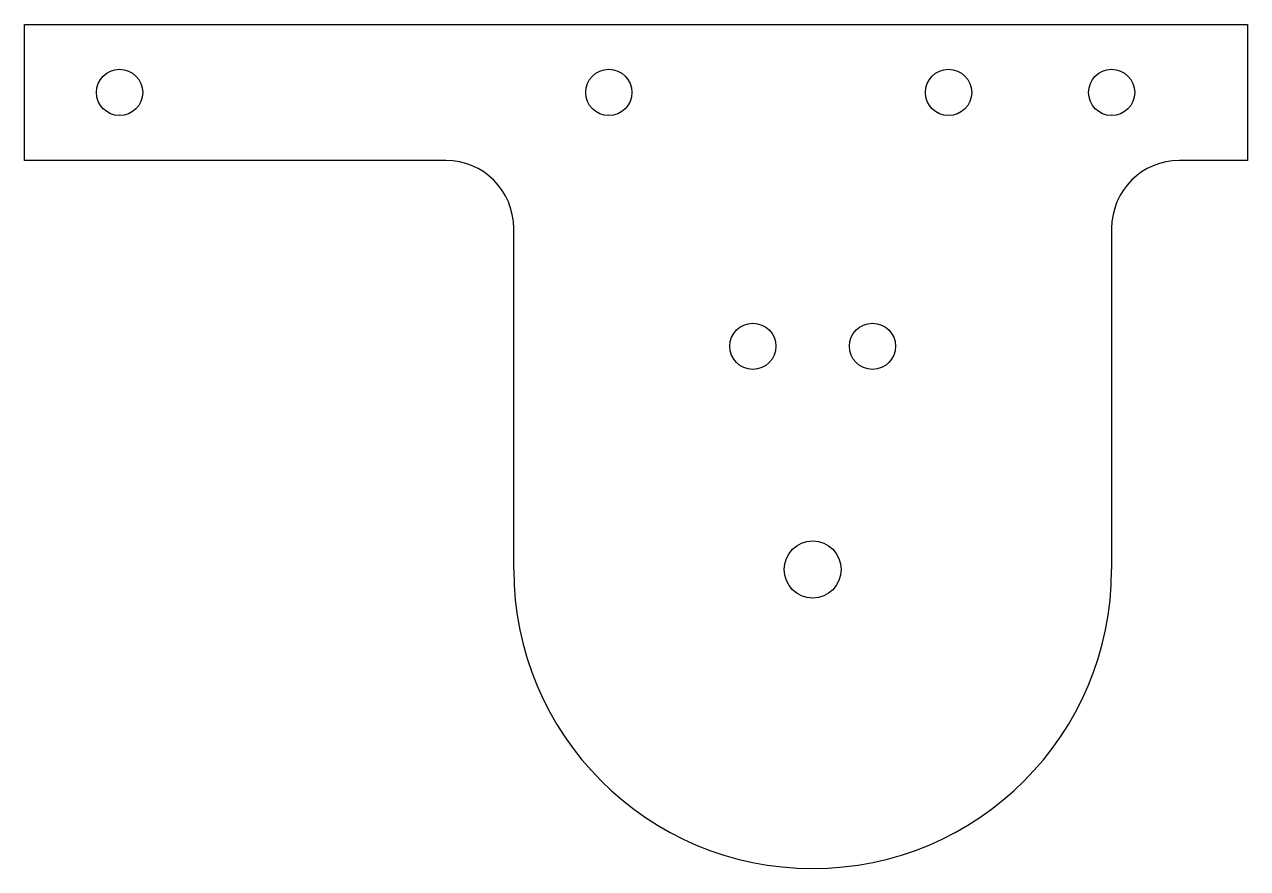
# Model space of a CAD drawing. Header units: millimetres. Extents: x -10 to 80, y -37 to 25.1.
import ezdxf

# ---------------------------------------------------------------- set-up
doc = ezdxf.new("R2010")
doc.units = ezdxf.units.MM

msp = doc.modelspace()

# ---------------------------------------------------------------- linework, layer by layer
for p, q in [((-10, 15.1), (-10, 25.1)), ((-10, 25.1), (80, 25.1)), ((80, 25.1), (80, 15.1)), ((21, 15.1), (-10, 15.1)), ((80, 15.1), (75, 15.1)), ((26, -15), (26, 10.1)), ((70, 10.1), (70, -15))]:
    msp.add_line(p, q)
for centre, radius in [((-3, 20.1), 1.7), ((33, 20.1), 1.7), ((58, 20.1), 1.7), ((70, 20.1), 1.7), ((43.6, 1.421), 1.7), ((52.4, 1.421), 1.7), ((48, -15), 2.1)]:
    msp.add_circle(centre, radius)
for centre, radius, start, end in [((21, 10.1), 5, 0, 90), ((75, 10.1), 5, 90, 180), ((48, -15), 22, 180, 360)]:
    msp.add_arc(centre, radius, start, end)

doc.saveas('drawing.dxf')
